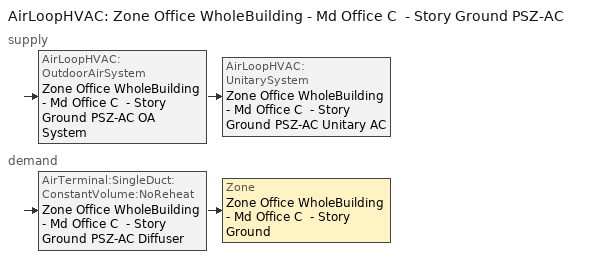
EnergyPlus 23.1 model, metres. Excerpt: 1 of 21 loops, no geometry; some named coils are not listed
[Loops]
AirLoopHVAC 'Zone Office WholeBuilding - Md Office C  - Story Ground PSZ-AC'
 supply: AirLoopHVAC:OutdoorAirSystem 'Zone Office WholeBuilding - Md Office C  - Story Ground PSZ-AC OA System' > AirLoopHVAC:UnitarySystem 'Zone Office WholeBuilding - Md Office C  - Story Ground PSZ-AC Unitary AC'
 demand: AirTerminal:SingleDuct:ConstantVolume:NoReheat 'Zone Office WholeBuilding - Md Office C  - Story Ground PSZ-AC Diffuser' > Zone 'Zone Office WholeBuilding - Md Office C  - Story Ground'
[ZoneControl:Thermostat]
Zone Office WholeBuilding - Md Office C  - Story Ground Thermostat: Zone or ZoneList=Zone Office WholeBuilding - Md Office C  - Story Ground; Control Type Schedule=Zone Office WholeBuilding - Md Office C  - Story Ground Thermostat Schedule; Control 1=Office WholeBuilding - Md Office - 90.1-2016 Thermostat 12; Temperature Difference Between Cutout And Setpoint {deltaC}=0
[ThermostatSetpoint:DualSetpoint]
Office WholeBuilding - Md Office - 90.1-2016 Thermostat 12: Heating Setpoint Temperature Schedule=OfficeMedium HTGSETP_SCH_YES_OPTIMUM; Cooling Setpoint Temperature Schedule=OfficeMedium CLGSETP_SCH_YES_OPTIMUM
[AirTerminal:SingleDuct:ConstantVolume:NoReheat]
Zone Office WholeBuilding - Md Office C  - Story Ground PSZ-AC Diffuser: Availability Schedule=Always On Discrete; Maximum Air Flow Rate {m3/s}=AutoSize
[Zone equipment]
Zone Office WholeBuilding - Md Office C  - Story Ground: Zone Office WholeBuilding - Md Office C  - Story Ground PSZ-AC Diffuser
[Sizing:Zone]
Zone Office WholeBuilding - Md Office C  - Story Ground: Zone Cooling Design Supply Air Temperature Input Method=SupplyAirTemperature; Zone Cooling Design Supply Air Temperature {C}=12.7778; Zone Cooling Design Supply Air Temperature Difference {deltaC}=11.11; Zone Heating Design Supply Air Temperature Input Method=SupplyAirTemperature; Zone Heating Design Supply Air Temperature {C}=50; Zone Heating Design Supply Air Temperature Difference {deltaC}=11.11; Zone Cooling Design Supply Air Humidity Ratio {kgWater/kgDryAir}=0.0085; Zone Heating Design Supply Air Humidity Ratio {kgWater/kgDryAir}=0.008; Design Specification Outdoor Air Object=Zone Office WholeBuilding - Md Office C  - Story Ground DSOA Space List; Cooling Design Air Flow Method=DesignDay; Cooling Design Air Flow Rate {m3/s}=0; Cooling Minimum Air Flow per Zone Floor Area {m3/s-m2}=0.000762; Cooling Minimum Air Flow {m3/s}=0; Cooling Minimum Air Flow Fraction=0; Heating Design Air Flow Method=DesignDay; Heating Design Air Flow Rate {m3/s}=0; Heating Maximum Air Flow per Zone Floor Area {m3/s-m2}=0.002032; Heating Maximum Air Flow {m3/s}=0.141576; Heating Maximum Air Flow Fraction=0.3; Account for Dedicated Outdoor Air System=No; Zone Load Sizing Method=Sensible Load Only No Latent Load; Zone Latent Cooling Design Supply Air Humidity Ratio Input Method=HumidityRatioDifference; Zone Cooling Design Supply Air Humidity Ratio Difference {kgWater/kgDryAir}=0.005; Zone Latent Heating Design Supply Air Humidity Ratio Input Method=HumidityRatioDifference; Zone Humidification Design Supply Air Humidity Ratio Difference {kgWater/kgDryAir}=0.005
[Controller:MechanicalVentilation]
Controller Mechanical Ventilation 7: Availability Schedule=Zone Office WholeBuilding - Md Office C  - Story Ground PSZ-AC Occ Sch; Demand Controlled Ventilation=No; System Outdoor Air Method=ZoneSum; Zone or ZoneList Name 1=Zone Office WholeBuilding - Md Office C  - Story Ground; Design Specification Outdoor Air Object Name 1=Office WholeBuilding - Md Office Ventilation
[DesignSpecification:OutdoorAir]
Office WholeBuilding - Md Office Ventilation: Outdoor Air Method=Sum; Outdoor Air Flow per Person {m3/s-person}=0; Outdoor Air Flow per Zone Floor Area {m3/s-m2}=0.0004318; Outdoor Air Flow per Zone {m3/s}=0; Outdoor Air Flow Air Changes per Hour {1/hr}=0
[DesignSpecification:OutdoorAir:SpaceList]
Zone Office WholeBuilding - Md Office C  - Story Ground DSOA Space List: Space Name 1=Office WholeBuilding - Md Office C  - Story Ground; Space Design Specification Outdoor Air Object Name 1=Office WholeBuilding - Md Office Ventilation
[AirLoopHVAC]
Zone Office WholeBuilding - Md Office C  - Story Ground PSZ-AC: Design Supply Air Flow Rate {m3/s}=AutoSize; Design Return Air Flow Fraction of Supply Air Flow=1
[Sizing:System]
Zone Office WholeBuilding - Md Office C  - Story Ground PSZ-AC: Type of Load to Size On=Sensible; Design Outdoor Air Flow Rate {m3/s}=Autosize; Central Heating Maximum System Air Flow Ratio=1; Preheat Design Temperature {C}=7.22222; Preheat Design Humidity Ratio {kgWater/kgDryAir}=0.008; Precool Design Temperature {C}=12.7778; Precool Design Humidity Ratio {kgWater/kgDryAir}=0.008; Central Cooling Design Supply Air Temperature {C}=12.7778; Central Heating Design Supply Air Temperature {C}=50; Type of Zone Sum to Use=Coincident; 100% Outdoor Air in Cooling=No; 100% Outdoor Air in Heating=No; Central Cooling Design Supply Air Humidity Ratio {kgWater/kgDryAir}=0.0085; Central Heating Design Supply Air Humidity Ratio {kgWater/kgDryAir}=0.008; Cooling Supply Air Flow Rate Method=DesignDay; Cooling Supply Air Flow Rate {m3/s}=0; Cooling Supply Air Flow Rate Per Floor Area {m3/s-m2}=0.00996765; Cooling Fraction of Autosized Cooling Supply Air Flow Rate=1; Cooling Supply Air Flow Rate Per Unit Cooling Capacity {m3/s-W}=3.94755e-05; Heating Supply Air Flow Rate Method=DesignDay; Heating Supply Air Flow Rate {m3/s}=0; Heating Supply Air Flow Rate Per Floor Area {m3/s-m2}=0.00996765; Heating Fraction of Autosized Heating Supply Air Flow Rate=1; Heating Fraction of Autosized Cooling Supply Air Flow Rate=1; Heating Supply Air Flow Rate Per Unit Heating Capacity {m3/s-W}=3.15882e-05; System Outdoor Air Method=ZoneSum; Zone Maximum Outdoor Air Fraction=1; Cooling Design Capacity Method=CoolingDesignCapacity; Cooling Design Capacity {W}=Autosize; Cooling Design Capacity Per Floor Area {W/m2}=234.7; Fraction of Autosized Cooling Design Capacity=1; Heating Design Capacity Method=HeatingDesignCapacity; Heating Design Capacity {W}=Autosize; Heating Design Capacity Per Floor Area {W/m2}=157; Fraction of Autosized Heating Design Capacity=1; Central Cooling Capacity Control Method=OnOff; Occupant Diversity=Autosize
[Controller:OutdoorAir]
Zone Office WholeBuilding - Md Office C  - Story Ground PSZ-AC OA System Controller: Minimum Outdoor Air Flow Rate {m3/s}=Autosize; Maximum Outdoor Air Flow Rate {m3/s}=Autosize; Economizer Control Type=NoEconomizer; Economizer Control Action Type=ModulateFlow; Economizer Maximum Limit Dry-Bulb Temperature {C}=28; Economizer Maximum Limit Enthalpy {J/kg}=64000; Lockout Type=LockoutWithHeating; Minimum Limit Type=FixedMinimum; Minimum Outdoor Air Schedule=Zone Office WholeBuilding - Md Office C  - Story Ground PSZ-AC Occ Sch; Maximum Fraction of Outdoor Air Schedule=ZoneOfficeWholeBuildingMdOfficeCStoryGroundPSZACmaxOASch; Mechanical Ventilation Controller=Controller Mechanical Ventilation 7; High Humidity Control=No; Control High Indoor Humidity Based on Outdoor Humidity Ratio=Yes; Heat Recovery Bypass Control Type=BypassWhenWithinEconomizerLimits
[SetpointManager:MixedAir]
Zone Office WholeBuilding - Md Office C  - Story Ground PSZ-AC Mixed Air Node OS Default SPM: Control Variable=Temperature; Setpoint Node or NodeList=Zone Office WholeBuilding - Md Office C  - Story Ground PSZ-AC Mixed Air Node
[AirLoopHVAC:UnitarySystem]
Zone Office WholeBuilding - Md Office C  - Story Ground PSZ-AC Unitary AC: Control Type=Load; Controlling Zone or Thermostat Location=Zone Office WholeBuilding - Md Office C  - Story Ground; Dehumidification Control Type=None; Availability Schedule=Outage Availability Schedule; Supply Fan=Zone Office WholeBuilding - Md Office C  - Story Ground PSZ-AC Fan; Fan Placement=DrawThrough; Supply Air Fan Operating Mode Schedule=Zone Office WholeBuilding - Md Office C  - Story Ground PSZ-AC Occ Sch; Heating Coil=Zone Office WholeBuilding - Md Office C  - Story Ground PSZ-AC Water Htg Coil; DX Heating Coil Sizing Ratio=1; Cooling Coil=Zone Office WholeBuilding - Md Office C  - Story Ground PSZ-AC 1spd DX AC Clg Coil 12kBtu/hr 14.0SEER; Use DOAS DX Cooling Coil=No; Minimum Supply Air Temperature {C}=2; Latent Load Control=SensibleOnlyLoadControl; Supplemental Heating Coil=Zone Office WholeBuilding - Md Office C  - Story Ground PSZ-AC Electric Backup Htg Coil; Cooling Supply Air Flow Rate {m3/s}=Autosize; Heating Supply Air Flow Rate {m3/s}=Autosize; No Load Supply Air Flow Rate {m3/s}=Autosize; Maximum Supply Air Temperature {C}=80; Maximum Outdoor Dry-Bulb Temperature for Supplemental Heater Operation {C}=21; Maximum Cycling Rate {cycles/hr}=2.5; Heat Pump Time Constant {s}=60; Fraction of On-Cycle Power Use=0.01; Heat Pump Fan Delay Time {s}=60; Ancillary On-Cycle Electric Power {W}=0; Ancillary Off-Cycle Electric Power {W}=0
[Fan:OnOff]
Zone Office WholeBuilding - Md Office C  - Story Ground PSZ-AC Fan: Availability Schedule=Always On Discrete; Fan Total Efficiency=0.55575; Pressure Rise {Pa}=622.722; Maximum Flow Rate {m3/s}=Autosize; Motor Efficiency=0.855; Motor In Airstream Fraction=1; Fan Power Ratio Function of Speed Ratio Curve=Fan On Off Power Curve 6; Fan Efficiency Ratio Function of Speed Ratio Curve=Fan On Off Efficiency Curve 6
[Coil:Cooling:DX:SingleSpeed]
Zone Office WholeBuilding - Md Office C  - Story Ground PSZ-AC 1spd DX AC Clg Coil 12kBtu/hr 14.0SEER: Availability Schedule=Always On Discrete; Gross Rated Total Cooling Capacity {W}=Autosize; Gross Rated Sensible Heat Ratio=Autosize; Gross Rated Cooling COP {W/W}=4.11713; Rated Air Flow Rate {m3/s}=Autosize; Rated Evaporator Fan Power Per Volume Flow Rate 2017 {W/(m3/s)}=773.3; Rated Evaporator Fan Power Per Volume Flow Rate 2023 {W/(m3/s)}=934.4; Total Cooling Capacity Function of Temperature Curve=PSZ-AC_Unitary_PackagecoolCapFT; Total Cooling Capacity Function of Flow Fraction Curve=PSZ-AC_Unitary_PackagecoolFFF; Energy Input Ratio Function of Temperature Curve=PSZ-AC DX Unitary Package EIRFT; Energy Input Ratio Function of Flow Fraction Curve=PSZ-AC_Unitary_PackagecoolEIRFFF; Part Load Fraction Correlation Curve=PSZ-AC_Unitary_PackagecoolPLR; Minimum Outdoor Dry-Bulb Temperature for Compressor Operation {C}=-25; Nominal Time for Condensate Removal to Begin {s}=0; Ratio of Initial Moisture Evaporation Rate and Steady State Latent Capacity=0; Maximum Cycling Rate {cycles/hr}=0; Latent Capacity Time Constant {s}=0; Condenser Type=AirCooled; Evaporative Condenser Effectiveness=0.9; Evaporative Condenser Air Flow Rate {m3/s}=Autosize; Evaporative Condenser Pump Rated Power Consumption {W}=Autosize; Crankcase Heater Capacity {W}=0; Maximum Outdoor Dry-Bulb Temperature for Crankcase Heater Operation {C}=10; Basin Heater Capacity {W/K}=0; Basin Heater Setpoint Temperature {C}=2
[Coil:Heating:Electric]
Zone Office WholeBuilding - Md Office C  - Story Ground PSZ-AC Electric Backup Htg Coil: Availability Schedule=Always On Discrete; Efficiency=1; Nominal Capacity {W}=Autosize
[SetpointManager:SingleZone:Reheat]
Zone Office WholeBuilding - Md Office C  - Story Ground Setpoint Manager SZ Reheat: Control Variable=Temperature; Minimum Supply Air Temperature {C}=12.7778; Maximum Supply Air Temperature {C}=50; Control Zone=Zone Office WholeBuilding - Md Office C  - Story Ground; Setpoint Node or NodeList=Zone Office WholeBuilding - Md Office C  - Story Ground PSZ-AC Supply Outlet Node
[Schedule:Day:Interval]
OfficeMedium HTGSETP_SCH_YES_OPTIMUM Default: Average, 24:00, 18.7783
Schedule Day 44: No, 01:00, 0.782448, 02:00, 1.56488, 03:00, 0, 04:00, 0, 05:00, 0, 06:00, 0, 07:00, 0, 08:00, 0, 09:00, 0, 10:00, 0, 11:00, 0, 12:00, 0, 13:00, 0, 14:00, 0, 15:00, 0, 16:00, 0, 17:00, 0, 18:00, 0, 19:00, 0, 20:00, 0, 21:00, 0, 22:00, 0, 23:00, 0, 24:00, 0
Schedule Day 45: No, 01:00, 0, 02:00, 0, 03:00, 2.34731, 04:00, 3.12973, 05:00, 3.91216, 06:00, 4.69459, 07:00, 5.47702, 08:00, 6.25945, 09:00, 7.04188, 10:00, 7.82431, 11:00, 8.60674, 12:00, 9.38916, 13:00, 10.1716, 14:00, 10.954, 15:00, 11.7365, 16:00, 12.5189, 17:00, 13.3013, 18:00, 14.0837, 19:00, 14.8662, 20:00, 15.6486, 21:00, 16.431, 22:00, 17.2135, 23:00, 17.9959, 24:00, 18.7783
OfficeMedium HTGSETP_SCH_YES_OPTIMUM Summer Design Day: No, 24:00, 15.6
OfficeMedium HTGSETP_SCH_YES_OPTIMUM Winter Design Day: No, 05:00, 15.6, 06:00, 17.6, 07:00, 19.6, 22:00, 21, 24:00, 15.6
OfficeMedium CLGSETP_SCH_YES_OPTIMUM Default: Average, 24:00, 88.9143
Schedule Day 30: No, 01:00, 3.70485, 02:00, 7.40961, 03:00, 0, 04:00, 0, 05:00, 0, 06:00, 0, 07:00, 0, 08:00, 0, 09:00, 0, 10:00, 0, 11:00, 0, 12:00, 0, 13:00, 0, 14:00, 0, 15:00, 0, 16:00, 0, 17:00, 0, 18:00, 0, 19:00, 0, 20:00, 0, 21:00, 0, 22:00, 0, 23:00, 0, 24:00, 0
Schedule Day 31: No, 01:00, 0, 02:00, 0, 03:00, 11.1144, 04:00, 14.8191, 05:00, 18.5239, 06:00, 22.2286, 07:00, 25.9334, 08:00, 29.6382, 09:00, 33.3429, 10:00, 37.0477, 11:00, 40.7524, 12:00, 44.4572, 13:00, 48.1619, 14:00, 51.8667, 15:00, 55.5715, 16:00, 59.2762, 17:00, 62.981, 18:00, 66.6857, 19:00, 70.3905, 20:00, 74.0953, 21:00, 77.8, 22:00, 81.5048, 23:00, 85.2095, 24:00, 88.9143
OfficeMedium CLGSETP_SCH_YES_OPTIMUM Summer Design Day: No, 05:00, 26.7, 06:00, 25.7, 07:00, 25, 22:00, 24, 24:00, 26.7
OfficeMedium CLGSETP_SCH_YES_OPTIMUM Winter Design Day: No, 24:00, 26.7
Zone Office WholeBuilding - Md Office C  - Story Ground PSZ-AC Occ Sch Sunday: No, 24:00, 0
Zone Office WholeBuilding - Md Office C  - Story Ground PSZ-AC Occ Sch Default: No, 00:10, 1, 21:30, 0, 24:00, 1
Zone Office WholeBuilding - Md Office C  - Story Ground PSZ-AC Occ Sch Saturday: No, 07:20, 0, 12:59, 1, 24:00, 0
Schedule Day 18: No, 01:00, 0, 02:00, 0, 03:00, 0, 04:00, 0, 05:00, 0, 06:00, 0, 07:00, 0, 08:00, 0, 09:00, 0, 10:00, 0, 11:00, 0, 12:00, 0, 13:00, 0, 14:00, 0, 15:00, 0, 16:00, 0, 17:00, 0, 18:00, 0, 19:00, 0, 20:00, 0, 21:00, 0, 22:00, 0, 23:00, 0, 24:00, 0
Schedule Day 19: No, 01:00, 0, 02:00, 0, 03:00, 0, 04:00, 0, 05:00, 0, 06:00, 0, 07:00, 0, 08:00, 0, 09:00, 0, 10:00, 0, 11:00, 0, 12:00, 0, 13:00, 0, 14:00, 0, 15:00, 0, 16:00, 0, 17:00, 0, 18:00, 0, 19:00, 0, 20:00, 0, 21:00, 0, 22:00, 1, 23:00, 1, 24:00, 1
Zone Office WholeBuilding - Md Office C  - Story Ground PSZ-AC Occ Sch Summer Design Day; Zone Office WholeBuilding - Md Office C  - Story Ground PSZ-AC Occ Sch Winter Design Day: No, 24:00, 1
Schedule Day 16: No, 01:00, 0.7, 02:00, 0.7, 03:00, 0, 04:00, 0, 05:00, 0, 06:00, 0, 07:00, 0, 08:00, 0, 09:00, 0, 10:00, 0, 11:00, 0, 12:00, 0, 13:00, 0, 14:00, 0, 15:00, 0, 16:00, 0, 17:00, 0, 18:00, 0, 19:00, 0, 20:00, 0, 21:00, 0, 22:00, 0, 23:00, 0, 24:00, 0
Schedule Day 17: No, 01:00, 0, 02:00, 0, 03:00, 0.7, 04:00, 0.7, 05:00, 0.7, 06:00, 0.7, 07:00, 0.7, 08:00, 0.7, 09:00, 0.7, 10:00, 0.7, 11:00, 0.7, 12:00, 0.7, 13:00, 0.7, 14:00, 0.7, 15:00, 0.7, 16:00, 0.7, 17:00, 0.7, 18:00, 0.7, 19:00, 0.7, 20:00, 0.7, 21:00, 0.7, 22:00, 0.7, 23:00, 0.7, 24:00, 0.7
ZoneOfficeWholeBuildingMdOfficeCStoryGroundPSZACmaxOASchDefault: No, 24:00, 0.7
[Schedule:Week:Daily]
OfficeMedium HTGSETP_SCH_YES_OPTIMUM Week Rule - Jan1-May27; OfficeMedium HTGSETP_SCH_YES_OPTIMUM Week Rule - Jun4-Dec31: OfficeMedium HTGSETP_SCH_YES_OPTIMUM Default, OfficeMedium HTGSETP_SCH_YES_OPTIMUM Default, OfficeMedium HTGSETP_SCH_YES_OPTIMUM Default, OfficeMedium HTGSETP_SCH_YES_OPTIMUM Default, OfficeMedium HTGSETP_SCH_YES_OPTIMUM Default, OfficeMedium HTGSETP_SCH_YES_OPTIMUM Default, OfficeMedium HTGSETP_SCH_YES_OPTIMUM Default, OfficeMedium HTGSETP_SCH_YES_OPTIMUM Default, OfficeMedium HTGSETP_SCH_YES_OPTIMUM Summer Design Day, OfficeMedium HTGSETP_SCH_YES_OPTIMUM Winter Design Day, OfficeMedium HTGSETP_SCH_YES_OPTIMUM Default, OfficeMedium HTGSETP_SCH_YES_OPTIMUM Default
OfficeMedium HTGSETP_SCH_YES_OPTIMUM Week Rule - May28-Jun3: OfficeMedium HTGSETP_SCH_YES_OPTIMUM Default, OfficeMedium HTGSETP_SCH_YES_OPTIMUM Default, OfficeMedium HTGSETP_SCH_YES_OPTIMUM Default, OfficeMedium HTGSETP_SCH_YES_OPTIMUM Default, Schedule Day 44, Schedule Day 45, OfficeMedium HTGSETP_SCH_YES_OPTIMUM Default, OfficeMedium HTGSETP_SCH_YES_OPTIMUM Default, OfficeMedium HTGSETP_SCH_YES_OPTIMUM Summer Design Day, OfficeMedium HTGSETP_SCH_YES_OPTIMUM Winter Design Day, OfficeMedium HTGSETP_SCH_YES_OPTIMUM Default, OfficeMedium HTGSETP_SCH_YES_OPTIMUM Default
OfficeMedium CLGSETP_SCH_YES_OPTIMUM Week Rule - Jan1-May27; OfficeMedium CLGSETP_SCH_YES_OPTIMUM Week Rule - Jun4-Dec31: OfficeMedium CLGSETP_SCH_YES_OPTIMUM Default, OfficeMedium CLGSETP_SCH_YES_OPTIMUM Default, OfficeMedium CLGSETP_SCH_YES_OPTIMUM Default, OfficeMedium CLGSETP_SCH_YES_OPTIMUM Default, OfficeMedium CLGSETP_SCH_YES_OPTIMUM Default, OfficeMedium CLGSETP_SCH_YES_OPTIMUM Default, OfficeMedium CLGSETP_SCH_YES_OPTIMUM Default, OfficeMedium CLGSETP_SCH_YES_OPTIMUM Default, OfficeMedium CLGSETP_SCH_YES_OPTIMUM Summer Design Day, OfficeMedium CLGSETP_SCH_YES_OPTIMUM Winter Design Day, OfficeMedium CLGSETP_SCH_YES_OPTIMUM Default, OfficeMedium CLGSETP_SCH_YES_OPTIMUM Default
OfficeMedium CLGSETP_SCH_YES_OPTIMUM Week Rule - May28-Jun3: OfficeMedium CLGSETP_SCH_YES_OPTIMUM Default, OfficeMedium CLGSETP_SCH_YES_OPTIMUM Default, OfficeMedium CLGSETP_SCH_YES_OPTIMUM Default, OfficeMedium CLGSETP_SCH_YES_OPTIMUM Default, Schedule Day 30, Schedule Day 31, OfficeMedium CLGSETP_SCH_YES_OPTIMUM Default, OfficeMedium CLGSETP_SCH_YES_OPTIMUM Default, OfficeMedium CLGSETP_SCH_YES_OPTIMUM Summer Design Day, OfficeMedium CLGSETP_SCH_YES_OPTIMUM Winter Design Day, OfficeMedium CLGSETP_SCH_YES_OPTIMUM Default, OfficeMedium CLGSETP_SCH_YES_OPTIMUM Default
Zone Office WholeBuilding - Md Office C  - Story Ground PSZ-AC Occ Sch Week Rule - Jan1-May27; Zone Office WholeBuilding - Md Office C  - Story Ground PSZ-AC Occ Sch Week Rule - Jun4-Dec31: Zone Office WholeBuilding - Md Office C  - Story Ground PSZ-AC Occ Sch Sunday, Zone Office WholeBuilding - Md Office C  - Story Ground PSZ-AC Occ Sch Default, Zone Office WholeBuilding - Md Office C  - Story Ground PSZ-AC Occ Sch Default, Zone Office WholeBuilding - Md Office C  - Story Ground PSZ-AC Occ Sch Default, Zone Office WholeBuilding - Md Office C  - Story Ground PSZ-AC Occ Sch Default, Zone Office WholeBuilding - Md Office C  - Story Ground PSZ-AC Occ Sch Default, Zone Office WholeBuilding - Md Office C  - Story Ground PSZ-AC Occ Sch Saturday, Zone Office WholeBuilding - Md Office C  - Story Ground PSZ-AC Occ Sch Default, Zone Office WholeBuilding - Md Office C  - Story Ground PSZ-AC Occ Sch Summer Design Day, Zone Office WholeBuilding - Md Office C  - Story Ground PSZ-AC Occ Sch Winter Design Day, Zone Office WholeBuilding - Md Office C  - Story Ground PSZ-AC Occ Sch Default, Zone Office WholeBuilding - Md Office C  - Story Ground PSZ-AC Occ Sch Default
Zone Office WholeBuilding - Md Office C  - Story Ground PSZ-AC Occ Sch Week Rule - May28-Jun3: Zone Office WholeBuilding - Md Office C  - Story Ground PSZ-AC Occ Sch Sunday, Zone Office WholeBuilding - Md Office C  - Story Ground PSZ-AC Occ Sch Default, Zone Office WholeBuilding - Md Office C  - Story Ground PSZ-AC Occ Sch Default, Zone Office WholeBuilding - Md Office C  - Story Ground PSZ-AC Occ Sch Default, Schedule Day 18, Schedule Day 19, Zone Office WholeBuilding - Md Office C  - Story Ground PSZ-AC Occ Sch Saturday, Zone Office WholeBuilding - Md Office C  - Story Ground PSZ-AC Occ Sch Default, Zone Office WholeBuilding - Md Office C  - Story Ground PSZ-AC Occ Sch Summer Design Day, Zone Office WholeBuilding - Md Office C  - Story Ground PSZ-AC Occ Sch Winter Design Day, Zone Office WholeBuilding - Md Office C  - Story Ground PSZ-AC Occ Sch Default, Zone Office WholeBuilding - Md Office C  - Story Ground PSZ-AC Occ Sch Default
ZoneOfficeWholeBuildingMdOfficeCStoryGroundPSZACmaxOASch Week Rule - Jan1-May27; ZoneOfficeWholeBuildingMdOfficeCStoryGroundPSZACmaxOASch Week Rule - Jun4-Dec31: ZoneOfficeWholeBuildingMdOfficeCStoryGroundPSZACmaxOASchDefault, ZoneOfficeWholeBuildingMdOfficeCStoryGroundPSZACmaxOASchDefault, ZoneOfficeWholeBuildingMdOfficeCStoryGroundPSZACmaxOASchDefault, ZoneOfficeWholeBuildingMdOfficeCStoryGroundPSZACmaxOASchDefault, ZoneOfficeWholeBuildingMdOfficeCStoryGroundPSZACmaxOASchDefault, ZoneOfficeWholeBuildingMdOfficeCStoryGroundPSZACmaxOASchDefault, ZoneOfficeWholeBuildingMdOfficeCStoryGroundPSZACmaxOASchDefault, ZoneOfficeWholeBuildingMdOfficeCStoryGroundPSZACmaxOASchDefault, ZoneOfficeWholeBuildingMdOfficeCStoryGroundPSZACmaxOASchDefault, ZoneOfficeWholeBuildingMdOfficeCStoryGroundPSZACmaxOASchDefault, ZoneOfficeWholeBuildingMdOfficeCStoryGroundPSZACmaxOASchDefault, ZoneOfficeWholeBuildingMdOfficeCStoryGroundPSZACmaxOASchDefault
ZoneOfficeWholeBuildingMdOfficeCStoryGroundPSZACmaxOASch Week Rule - May28-Jun3: ZoneOfficeWholeBuildingMdOfficeCStoryGroundPSZACmaxOASchDefault, ZoneOfficeWholeBuildingMdOfficeCStoryGroundPSZACmaxOASchDefault, ZoneOfficeWholeBuildingMdOfficeCStoryGroundPSZACmaxOASchDefault, ZoneOfficeWholeBuildingMdOfficeCStoryGroundPSZACmaxOASchDefault, Schedule Day 16, Schedule Day 17, ZoneOfficeWholeBuildingMdOfficeCStoryGroundPSZACmaxOASchDefault, ZoneOfficeWholeBuildingMdOfficeCStoryGroundPSZACmaxOASchDefault, ZoneOfficeWholeBuildingMdOfficeCStoryGroundPSZACmaxOASchDefault, ZoneOfficeWholeBuildingMdOfficeCStoryGroundPSZACmaxOASchDefault, ZoneOfficeWholeBuildingMdOfficeCStoryGroundPSZACmaxOASchDefault, ZoneOfficeWholeBuildingMdOfficeCStoryGroundPSZACmaxOASchDefault
[Schedule:Year]
OfficeMedium HTGSETP_SCH_YES_OPTIMUM: OfficeMedium HTGSETP_SCH_YES_OPTIMUM Week Rule - Jan1-May27, 1, 1, 5, 27, OfficeMedium HTGSETP_SCH_YES_OPTIMUM Week Rule - May28-Jun3, 5, 28, 6, 3, OfficeMedium HTGSETP_SCH_YES_OPTIMUM Week Rule - Jun4-Dec31, 6, 4, 12, 31
OfficeMedium CLGSETP_SCH_YES_OPTIMUM: OfficeMedium CLGSETP_SCH_YES_OPTIMUM Week Rule - Jan1-May27, 1, 1, 5, 27, OfficeMedium CLGSETP_SCH_YES_OPTIMUM Week Rule - May28-Jun3, 5, 28, 6, 3, OfficeMedium CLGSETP_SCH_YES_OPTIMUM Week Rule - Jun4-Dec31, 6, 4, 12, 31
Zone Office WholeBuilding - Md Office C  - Story Ground PSZ-AC Occ Sch: Zone Office WholeBuilding - Md Office C  - Story Ground PSZ-AC Occ Sch Week Rule - Jan1-May27, 1, 1, 5, 27, Zone Office WholeBuilding - Md Office C  - Story Ground PSZ-AC Occ Sch Week Rule - May28-Jun3, 5, 28, 6, 3, Zone Office WholeBuilding - Md Office C  - Story Ground PSZ-AC Occ Sch Week Rule - Jun4-Dec31, 6, 4, 12, 31
ZoneOfficeWholeBuildingMdOfficeCStoryGroundPSZACmaxOASch: ZoneOfficeWholeBuildingMdOfficeCStoryGroundPSZACmaxOASch Week Rule - Jan1-May27, 1, 1, 5, 27, ZoneOfficeWholeBuildingMdOfficeCStoryGroundPSZACmaxOASch Week Rule - May28-Jun3, 5, 28, 6, 3, ZoneOfficeWholeBuildingMdOfficeCStoryGroundPSZACmaxOASch Week Rule - Jun4-Dec31, 6, 4, 12, 31
[Schedule:Compact]
Outage Availability Schedule: Through: 01/01, For: AllDays, Until: 24:00, 1, Through: 01/02, For: AllDays, Until: 24:00, 1, Through: 01/03, For: AllDays, Until: 24:00, 1, Through: 01/04, For: AllDays, Until: 24:00, 1, Through: 01/05, For: AllDays, Until: 24:00, 1, Through: 01/06, For: AllDays, Until: 24:00, 1, Through: 01/07, For: AllDays, Until: 24:00, 1, Through: 01/08, For: AllDays, Until: 24:00, 1, Through: 01/09, For: AllDays, Until: 24:00, 1, Through: 01/10, For: AllDays, Until: 24:00, 1, Through: 01/11, For: AllDays, Until: 24:00, 1, Through: 01/12, For: AllDays, Until: 24:00, 1, Through: 01/13, For: AllDays, Until: 24:00, 1, Through: 01/14, For: AllDays, Until: 24:00, 1, Through: 01/15, For: AllDays, Until: 24:00, 1, Through: 01/16, For: AllDays, Until: 24:00, 1, Through: 01/17, For: AllDays, Until: 24:00, 1, Through: 01/18, For: AllDays, Until: 24:00, 1, Through: 01/19, For: AllDays, Until: 24:00, 1, Through: 01/20, For: AllDays, Until: 24:00, 1, Through: 01/21, For: AllDays, Until: 24:00, 1, Through: 01/22, For: AllDays, Until: 24:00, 1, Through: 01/23, For: AllDays, Until: 24:00, 1, Through: 01/24, For: AllDays, Until: 24:00, 1, Through: 01/25, For: AllDays, Until: 24:00, 1, Through: 01/26, For: AllDays, Until: 24:00, 1, Through: 01/27, For: AllDays, Until: 24:00, 1, Through: 01/28, For: AllDays, Until: 24:00, 1, Through: 01/29, For: AllDays, Until: 24:00, 1, Through: 01/30, For: AllDays, Until: 24:00, 1, Through: 01/31, For: AllDays, Until: 24:00, 1, Through: 02/01, For: AllDays, Until: 24:00, 1, Through: 02/02, For: AllDays, Until: 24:00, 1, Through: 02/03, For: AllDays, Until: 24:00, 1, Through: 02/04, For: AllDays, Until: 24:00, 1, Through: 02/05, For: AllDays, Until: 24:00, 1, Through: 02/06, For: AllDays, Until: 24:00, 1, Through: 02/07, For: AllDays, Until: 24:00, 1, Through: 02/08, For: AllDays, Until: 24:00, 1, Through: 02/09, For: AllDays, Until: 24:00, 1, Through: 02/10, For: AllDays, Until: 24:00, 1, Through: 02/11, For: AllDays, Until: 24:00, 1, Through: 02/12, For: AllDays, Until: 24:00, 1, Through: 02/13, For: AllDays, Until: 24:00, 1, Through: 02/14, For: AllDays, Until: 24:00, 1, Through: 02/15, For: AllDays, Until: 24:00, 1, Through: 02/16, For: AllDays, Until: 24:00, 1, Through: 02/17, For: AllDays, Until: 24:00, 1, Through: 02/18, For: AllDays, Until: 24:00, 1, Through: 02/19, For: AllDays, Until: 24:00, 1, Through: 02/20, For: AllDays, Until: 24:00, 1, Through: 02/21, For: AllDays, Until: 24:00, 1, Through: 02/22, For: AllDays, Until: 24:00, 1, Through: 02/23, For: AllDays, Until: 24:00, 1, Through: 02/24, For: AllDays, Until: 24:00, 1, Through: 02/25, For: AllDays, Until: 24:00, 1, Through: 02/26, For: AllDays, Until: 24:00, 1, Through: 02/27, For: AllDays, Until: 24:00, 1, Through: 02/28, For: AllDays, Until: 24:00, 1, Through: 03/01, For: AllDays, Until: 24:00, 1, Through: 03/02, For: AllDays, Until: 24:00, 1, Through: 03/03, For: AllDays, Until: 24:00, 1, Through: 03/04, For: AllDays, Until: 24:00, 1, Through: 03/05, For: AllDays, Until: 24:00, 1, Through: 03/06, For: AllDays, Until: 24:00, 1, Through: 03/07, For: AllDays, Until: 24:00, 1, Through: 03/08, For: AllDays, Until: 24:00, 1, Through: 03/09, For: AllDays, Until: 24:00, 1, Through: 03/10, For: AllDays, Until: 24:00, 1, Through: 03/11, For: AllDays, Until: 24:00, 1, Through: 03/12, For: AllDays, Until: 24:00, 1, Through: 03/13, For: AllDays, Until: 24:00, 1, Through: 03/14, For: AllDays, Until: 24:00, 1, Through: 03/15, For: AllDays, Until: 24:00, 1, Through: 03/16, For: AllDays, Until: 24:00, 1, Through: 03/17, For: AllDays, Until: 24:00, 1, Through: 03/18, For: AllDays, Until: 24:00, 1, Through: 03/19, For: AllDays, Until: 24:00, 1, Through: 03/20, For: AllDays, Until: 24:00, 1, Through: 03/21, For: AllDays, Until: 24:00, 1, Through: 03/22, For: AllDays, Until: 24:00, 1, Through: 03/23, For: AllDays, Until: 24:00, 1, Through: 03/24, For: AllDays, Until: 24:00, 1, Through: 03/25, For: AllDays, Until: 24:00, 1, Through: 03/26, For: AllDays, Until: 24:00, 1, Through: 03/27, For: AllDays, Until: 24:00, 1, Through: 03/28, For: AllDays, Until: 24:00, 1, Through: 03/29, For: AllDays, Until: 24:00, 1, Through: 03/30, For: AllDays, Until: 24:00, 1, Through: 03/31, For: AllDays, Until: 24:00, 1, Through: 04/01, For: AllDays, Until: 24:00, 1, Through: 04/02, For: AllDays, Until: 24:00, 1, Through: 04/03, For: AllDays, Until: 24:00, 1, Through: 04/04, For: AllDays, Until: 24:00, 1, Through: 04/05, For: AllDays, Until: 24:00, 1, Through: 04/06, For: AllDays, Until: 24:00, 1, Through: 04/07, For: AllDays, Until: 24:00, 1, Through: 04/08, For: AllDays, Until: 24:00, 1, Through: 04/09, For: AllDays, Until: 24:00, 1, Through: 04/10, For: AllDays, Until: 24:00, 1, Through: 04/11, For: AllDays, Until: 24:00, 1, Through: 04/12, For: AllDays, Until: 24:00, 1, Through: 04/13, For: AllDays, Until: 24:00, 1, Through: 04/14, For: AllDays, Until: 24:00, 1, Through: 04/15, For: AllDays, Until: 24:00, 1, Through: 04/16, For: AllDays, Until: 24:00, 1, Through: 04/17, For: AllDays, Until: 24:00, 1, Through: 04/18, For: AllDays, Until: 24:00, 1, Through: 04/19, For: AllDays, Until: 24:00, 1, Through: 04/20, For: AllDays, Until: 24:00, 1, Through: 04/21, For: AllDays, Until: 24:00, 1, Through: 04/22, For: AllDays, Until: 24:00, 1, Through: 04/23, For: AllDays, Until: 24:00, 1, Through: 04/24, For: AllDays, Until: 24:00, 1, Through: 04/25, For: AllDays, Until: 24:00, 1, Through: 04/26, For: AllDays, Until: 24:00, 1, Through: 04/27, For: AllDays, Until: 24:00, 1, Through: 04/28, For: AllDays, Until: 24:00, 1, Through: 04/29, For: AllDays, Until: 24:00, 1, Through: 04/30, For: AllDays, Until: 24:00, 1, Through: 05/01, For: AllDays, Until: 24:00, 1, Through: 05/02, For: AllDays, Until: 24:00, 1, Through: 05/03, For: AllDays, Until: 24:00, 1, Through: 05/04, For: AllDays, Until: 24:00, 1, Through: 05/05, For: AllDays, Until: 24:00, 1, Through: 05/06, For: AllDays, Until: 24:00, 1, Through: 05/07, For: AllDays, Until: 24:00, 1, Through: 05/08, For: AllDays, Until: 24:00, 1, Through: 05/09, For: AllDays, Until: 24:00, 1, Through: 05/10, For: AllDays, Until: 24:00, 1, Through: 05/11, For: AllDays, Until: 24:00, 1, Through: 05/12, For: AllDays, Until: 24:00, 1, Through: 05/13, For: AllDays, Until: 24:00, 1, Through: 05/14, For: AllDays, Until: 24:00, 1, Through: 05/15, For: AllDays, Until: 24:00, 1, Through: 05/16, For: AllDays, Until: 24:00, 1, Through: 05/17, For: AllDays, Until: 24:00, 1, Through: 05/18, For: AllDays, Until: 24:00, 1, Through: 05/19, For: AllDays, Until: 24:00, 1, Through: 05/20, For: AllDays, Until: 24:00, 1, Through: 05/21, For: AllDays, Until: 24:00, 1, Through: 05/22, For: AllDays, Until: 24:00, 1, Through: 05/23, For: AllDays, Until: 24:00, 1, Through: 05/24, For: AllDays, Until: 24:00, 1, Through: 05/25, For: AllDays, Until: 24:00, 1, Through: 05/26, For: AllDays, Until: 24:00, 1, Through: 05/27, For: AllDays, Until: 24:00, 1, Through: 05/28, For: AllDays, Until: 24:00, 1, Through: 05/29, For: AllDays, Until: 24:00, 1, Through: 05/30, For: AllDays, Until: 24:00, 1, Through: 05/31, For: AllDays, Until: 24:00, 1, Through: 06/01, For: AllDays, Until: 02:00, 1, Until: 24:00, 0, Through: 06/02, For: AllDays, Until: 01:00, 0, Until: 24:00, 1, Through: 06/03, For: AllDays, Until: 24:00, 1, Through: 06/04, For: AllDays, Until: 24:00, 1, Through: 06/05, For: AllDays, Until: 24:00, 1, Through: 06/06, For: AllDays, Until: 24:00, 1, Through: 06/07, For: AllDays, Until: 24:00, 1, Through: 06/08, For: AllDays, Until: 24:00, 1, Through: 06/09, For: AllDays, Until: 24:00, 1, Through: 06/10, For: AllDays, Until: 24:00, 1, Through: 06/11, For: AllDays, Until: 24:00, 1, Through: 06/12, For: AllDays, Until: 24:00, 1, Through: 06/13, For: AllDays, Until: 24:00, 1, Through: 06/14, For: AllDays, Until: 24:00, 1, Through: 06/15, For: AllDays, Until: 24:00, 1, Through: 06/16, For: AllDays, Until: 24:00, 1, Through: 06/17, For: AllDays, Until: 24:00, 1, Through: 06/18, For: AllDays, Until: 24:00, 1, Through: 06/19, For: AllDays, Until: 24:00, 1, Through: 06/20, For: AllDays, Until: 24:00, 1, Through: 06/21, For: AllDays, Until: 24:00, 1, Through: 06/22, For: AllDays, Until: 24:00, 1, Through: 06/23, For: AllDays, Until: 24:00, 1, Through: 06/24, For: AllDays, Until: 24:00, 1, Through: 06/25, For: AllDays, Until: 24:00, 1, Through: 06/26, For: AllDays, Until: 24:00, 1, Through: 06/27, For: AllDays, Until: 24:00, 1, Through: 06/28, For: AllDays, Until: 24:00, 1, Through: 06/29, For: AllDays, Until: 24:00, 1, Through: 06/30, For: AllDays, Until: 24:00, 1, Through: 07/01, For: AllDays, Until: 24:00, 1, Through: 07/02, For: AllDays, Until: 24:00, 1, Through: 07/03, For: AllDays, Until: 24:00, 1, Through: 07/04, For: AllDays, Until: 24:00, 1, Through: 07/05, For: AllDays, Until: 24:00, 1, Through: 07/06, For: AllDays, Until: 24:00, 1, Through: 07/07, For: AllDays, Until: 24:00, 1, Through: 07/08, For: AllDays, Until: 24:00, 1, Through: 07/09, For: AllDays, Until: 24:00, 1, Through: 07/10, For: AllDays, Until: 24:00, 1, Through: 07/11, For: AllDays, Until: 24:00, 1, Through: 07/12, For: AllDays, Until: 24:00, 1, Through: 07/13, For: AllDays, Until: 24:00, 1, Through: 07/14, For: AllDays, Until: 24:00, 1, Through: 07/15, For: AllDays, Until: 24:00, 1, Through: 07/16, For: AllDays, Until: 24:00, 1, Through: 07/17, For: AllDays, Until: 24:00, 1, Through: 07/18, For: AllDays, Until: 24:00, 1, Through: 07/19, For: AllDays, Until: 24:00, 1, Through: 07/20, For: AllDays, Until: 24:00, 1, Through: 07/21, For: AllDays, Until: 24:00, 1, Through: 07/22, For: AllDays, Until: 24:00, 1, Through: 07/23, For: AllDays, Until: 24:00, 1, Through: 07/24, For: AllDays, Until: 24:00, 1, Through: 07/25, For: AllDays, Until: 24:00, 1, Through: 07/26, For: AllDays, Until: 24:00, 1, Through: 07/27, For: AllDays, Until: 24:00, 1, Through: 07/28, For: AllDays, Until: 24:00, 1, Through: 07/29, For: AllDays, Until: 24:00, 1, Through: 07/30, For: AllDays, Until: 24:00, 1, Through: 07/31, For: AllDays, Until: 24:00, 1, Through: 08/01, For: AllDays, Until: 24:00, 1, Through: 08/02, For: AllDays, Until: 24:00, 1, Through: 08/03, For: AllDays, Until: 24:00, 1, Through: 08/04, For: AllDays, Until: 24:00, 1, Through: 08/05, For: AllDays, Until: 24:00, 1, Through: 08/06, For: AllDays, Until: 24:00, 1, Through: 08/07, For: AllDays, Until: 24:00, 1, Through: 08/08, For: AllDays, Until: 24:00, 1, Through: 08/09, For: AllDays, Until: 24:00, 1, Through: 08/10, For: AllDays, Until: 24:00, 1, Through: 08/11, For: AllDays, Until: 24:00, 1, Through: 08/12, For: AllDays, Until: 24:00, 1, Through: 08/13, For: AllDays, Until: 24:00, 1, Through: 08/14, For: AllDays, Until: 24:00, 1, Through: 08/15, For: AllDays, Until: 24:00, 1, Through: 08/16, For: AllDays, Until: 24:00, 1, Through: 08/17, For: AllDays, Until: 24:00, 1, Through: 08/18, For: AllDays, Until: 24:00, 1, Through: 08/19, For: AllDays, Until: 24:00, 1, Through: 08/20, For: AllDays, Until: 24:00, 1, Through: 08/21, For: AllDays, Until: 24:00, 1, Through: 08/22, For: AllDays, Until: 24:00, 1, Through: 08/23, For: AllDays, Until: 24:00, 1, Through: 08/24, For: AllDays, Until: 24:00, 1, Through: 08/25, For: AllDays, Until: 24:00, 1, Through: 08/26, For: AllDays, Until: 24:00, 1, Through: 08/27, For: AllDays, Until: 24:00, 1, Through: 08/28, For: AllDays, Until: 24:00, 1, Through: 08/29, For: AllDays, Until: 24:00, 1, Through: 08/30, For: AllDays, Until: 24:00, 1, Through: 08/31, For: AllDays, Until: 24:00, 1, Through: 09/01, For: AllDays, Until: 24:00, 1, Through: 09/02, For: AllDays, Until: 24:00, 1, Through: 09/03, For: AllDays, Until: 24:00, 1, Through: 09/04, For: AllDays, Until: 24:00, 1, Through: 09/05, For: AllDays, Until: 24:00, 1, Through: 09/06, For: AllDays, Until: 24:00, 1, Through: 09/07, For: AllDays, Until: 24:00, 1, Through: 09/08, For: AllDays, Until: 24:00, 1, Through: 09/09, For: AllDays, Until: 24:00, 1, Through: 09/10, For: AllDays, Until: 24:00, 1, Through: 09/11, For: AllDays, Until: 24:00, 1, Through: 09/12, For: AllDays, Until: 24:00, 1, Through: 09/13, For: AllDays, Until: 24:00, 1, Through: 09/14, For: AllDays, Until: 24:00, 1, Through: 09/15, For: AllDays, Until: 24:00, 1, Through: 09/16, For: AllDays, Until: 24:00, 1, Through: 09/17, For: AllDays, Until: 24:00, 1, Through: 09/18, For: AllDays, Until: 24:00, 1, Through: 09/19, For: AllDays, Until: 24:00, 1, Through: 09/20, For: AllDays, Until: 24:00, 1, Through: 09/21, For: AllDays, Until: 24:00, 1, Through: 09/22, For: AllDays, Until: 24:00, 1, Through: 09/23, For: AllDays, Until: 24:00, 1, Through: 09/24, For: AllDays, Until: 24:00, 1, Through: 09/25, For: AllDays, Until: 24:00, 1, Through: 09/26, For: AllDays, Until: 24:00, 1, Through: 09/27, For: AllDays, Until: 24:00, 1, Through: 09/28, For: AllDays, Until: 24:00, 1, Through: 09/29, For: AllDays, Until: 24:00, 1, Through: 09/30, For: AllDays, Until: 24:00, 1, Through: 10/01, For: AllDays, Until: 24:00, 1, Through: 10/02, For: AllDays, Until: 24:00, 1, Through: 10/03, For: AllDays, Until: 24:00, 1, Through: 10/04, For: AllDays, Until: 24:00, 1, Through: 10/05, For: AllDays, Until: 24:00, 1, Through: 10/06, For: AllDays, Until: 24:00, 1, Through: 10/07, For: AllDays, Until: 24:00, 1, Through: 10/08, For: AllDays, Until: 24:00, 1, Through: 10/09, For: AllDays, Until: 24:00, 1, Through: 10/10, For: AllDays, Until: 24:00, 1, Through: 10/11, For: AllDays, Until: 24:00, 1, Through: 10/12, For: AllDays, Until: 24:00, 1, Through: 10/13, For: AllDays, Until: 24:00, 1, Through: 10/14, For: AllDays, Until: 24:00, 1, Through: 10/15, For: AllDays, Until: 24:00, 1, Through: 10/16, For: AllDays, Until: 24:00, 1, Through: 10/17, For: AllDays, Until: 24:00, 1, Through: 10/18, For: AllDays, Until: 24:00, 1, Through: 10/19, For: AllDays, Until: 24:00, 1, Through: 10/20, For: AllDays, Until: 24:00, 1, Through: 10/21, For: AllDays, Until: 24:00, 1, Through: 10/22, For: AllDays, Until: 24:00, 1, Through: 10/23, For: AllDays, Until: 24:00, 1, Through: 10/24, For: AllDays, Until: 24:00, 1, Through: 10/25, For: AllDays, Until: 24:00, 1, Through: 10/26, For: AllDays, Until: 24:00, 1, Through: 10/27, For: AllDays, Until: 24:00, 1, Through: 10/28, For: AllDays, Until: 24:00, 1, Through: 10/29, For: AllDays, Until: 24:00, 1, Through: 10/30, For: AllDays, Until: 24:00, 1, Through: 10/31, For: AllDays, Until: 24:00, 1, Through: 11/01, For: AllDays, Until: 24:00, 1, Through: 11/02, For: AllDays, Until: 24:00, 1, Through: 11/03, For: AllDays, Until: 24:00, 1, Through: 11/04, For: AllDays, Until: 24:00, 1, Through: 11/05, For: AllDays, Until: 24:00, 1, Through: 11/06, For: AllDays, Until: 24:00, 1, Through: 11/07, For: AllDays, Until: 24:00, 1, Through: 11/08, For: AllDays, Until: 24:00, 1, Through: 11/09, For: AllDays, Until: 24:00, 1, Through: 11/10, For: AllDays, Until: 24:00, 1, Through: 11/11, For: AllDays, Until: 24:00, 1, Through: 11/12, For: AllDays, Until: 24:00, 1, Through: 11/13, For: AllDays, Until: 24:00, 1, Through: 11/14, For: AllDays, Until: 24:00, 1, Through: 11/15, For: AllDays, Until: 24:00, 1, Through: 11/16, For: AllDays, Until: 24:00, 1, Through: 11/17, For: AllDays, Until: 24:00, 1, Through: 11/18, For: AllDays, Until: 24:00, 1, Through: 11/19, For: AllDays, Until: 24:00, 1, Through: 11/20, For: AllDays, Until: 24:00, 1, Through: 11/21, For: AllDays, Until: 24:00, 1, Through: 11/22, For: AllDays, Until: 24:00, 1, Through: 11/23, For: AllDays, Until: 24:00, 1, Through: 11/24, For: AllDays, Until: 24:00, 1, Through: 11/25, For: AllDays, Until: 24:00, 1, Through: 11/26, For: AllDays, Until: 24:00, 1, Through: 11/27, For: AllDays, Until: 24:00, 1, Through: 11/28, For: AllDays, Until: 24:00, 1, Through: 11/29, For: AllDays, Until: 24:00, 1, Through: 11/30, For: AllDays, Until: 24:00, 1, Through: 12/01, For: AllDays, Until: 24:00, 1, Through: 12/02, For: AllDays, Until: 24:00, 1, Through: 12/03, For: AllDays, Until: 24:00, 1, Through: 12/04, For: AllDays, Until: 24:00, 1, Through: 12/05, For: AllDays, Until: 24:00, 1, Through: 12/06, For: AllDays, Until: 24:00, 1, Through: 12/07, For: AllDays, Until: 24:00, 1, Through: 12/08, For: AllDays, Until: 24:00, 1, Through: 12/09, For: AllDays, Until: 24:00, 1, Through: 12/10, For: AllDays, Until: 24:00, 1, Through: 12/11, For: AllDays, Until: 24:00, 1, Through: 12/12, For: AllDays, Until: 24:00, 1, Through: 12/13, For: AllDays, Until: 24:00, 1, Through: 12/14, For: AllDays, Until: 24:00, 1, Through: 12/15, For: AllDays, Until: 24:00, 1, Through: 12/16, For: AllDays, Until: 24:00, 1, Through: 12/17, For: AllDays, Until: 24:00, 1, Through: 12/18, For: AllDays, Until: 24:00, 1, Through: 12/19, For: AllDays, Until: 24:00, 1, Through: 12/20, For: AllDays, Until: 24:00, 1, Through: 12/21, For: AllDays, Until: 24:00, 1, Through: 12/22, For: AllDays, Until: 24:00, 1, Through: 12/23, For: AllDays, Until: 24:00, 1, Through: 12/24, For: AllDays, Until: 24:00, 1, Through: 12/25, For: AllDays, Until: 24:00, 1, Through: 12/26, For: AllDays, Until: 24:00, 1, Through: 12/27, For: AllDays, Until: 24:00, 1, Through: 12/28, For: AllDays, Until: 24:00, 1, Through: 12/29, For: AllDays, Until: 24:00, 1, Through: 12/30, For: AllDays, Until: 24:00, 1, Through: 12/31, For: AllDays, Until: 24:00, 1
Zone Office WholeBuilding - Md Office C  - Story Ground Thermostat Schedule: Through: 12/31, For: AllDays, Until: 24:00, 4
[Schedule:Constant]
Always On Discrete: Hourly Value=1
[Curve:Exponent]
Fan On Off Power Curve 6: Coefficient1 Constant=1; Coefficient2 Constant=0; Coefficient3 Constant=0; Minimum Value of x {BasedOnField A2}=0; Maximum Value of x {BasedOnField A2}=1
[Curve:Cubic]
Fan On Off Efficiency Curve 6: Coefficient1 Constant=1; Coefficient2 x=0; Coefficient3 x**2=0; Coefficient4 x**3=0; Minimum Value of x {BasedOnField A2}=0; Maximum Value of x {BasedOnField A2}=1
[Curve:Biquadratic] Minimum Value of x {BasedOnField A2}=12.77778; Maximum Value of x {BasedOnField A2}=23.88889; Minimum Value of y {BasedOnField A3}=21.11111; Maximum Value of y {BasedOnField A3}=46.11111
Name | Coefficient1 Constant | Coefficient2 x | Coefficient3 x**2 | Coefficient4 y | Coefficient5 y**2 | Coefficient6 x*y
PSZ-AC_Unitary_PackagecoolCapFT | 0.766956 | 0.0107756 | -4.14703e-05 | 0.00134961 | -0.000261144 | 0.000457488
PSZ-AC DX Unitary Package EIRFT | 0.297145 | 0.0430933 | -0.000748766 | 0.00597727 | 0.000482112 | -0.000956448
[Curve:Quadratic]
Name | Coefficient1 Constant | Coefficient2 x | Coefficient3 x**2 | Minimum Value of x {BasedOnField A2} | Maximum Value of x {BasedOnField A2}
PSZ-AC_Unitary_PackagecoolFFF | 0.8 | 0.2 | 0 | 0.5 | 1.5
PSZ-AC_Unitary_PackagecoolEIRFFF | 1.156 | -0.1816 | 0.0256 | 0.5 | 1.5
PSZ-AC_Unitary_PackagecoolPLR | 0.75 | 0.25 | 0 | 0 | 1
